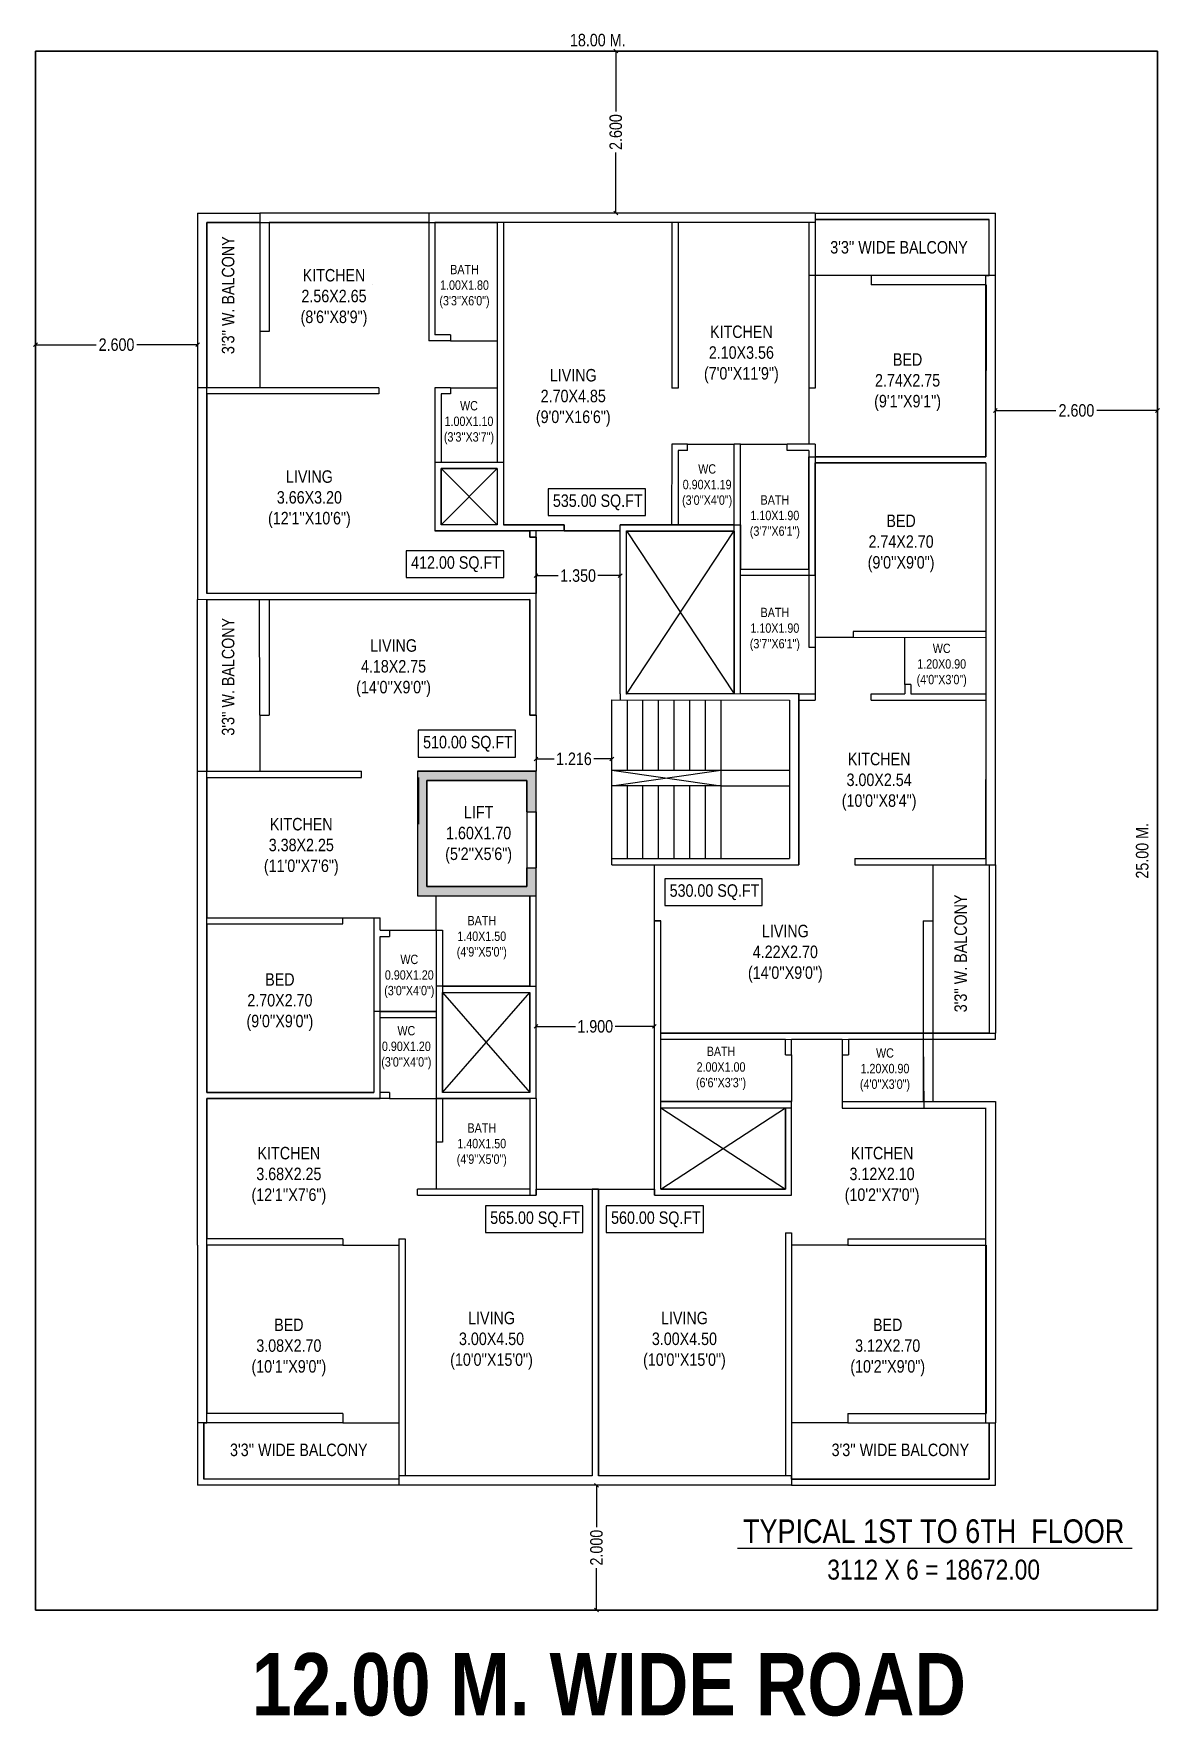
# Model space of a CAD drawing. Extents: x 3304.7 to 3322.8, y 1106.5 to 1133.5.
import ezdxf

# ---------------------------------------------------------------- set-up
doc = ezdxf.new("R2010")
doc.units = 0
doc.layers.get('0').update_dxf_attribs({"linetype": 'CONTINUOUS'})
doc.layers.get('DEFPOINTS').update_dxf_attribs({"linetype": 'CONTINUOUS'})
for name, color, linetype in [('TEXT', 255, 'CONTINUOUS'), ('TEXT_', 255, 'CONTINUOUS'), ('WALL', 7, 'CONTINUOUS')]:
    doc.layers.add(name, color=color, linetype=linetype)
doc.styles.add('AN', font='ARIALN.TTF')
doc.dimstyles.new('DIM', dxfattribs={"dimtxt": 0.2, "dimasz": 0.06, "dimexe": 0.05, "dimexo": 0.3, "dimgap": 0.05, "dimtad": 0, "dimdec": 3, "dimlfac": -1, "dimzin": 1, "dimtxsty": 'AN', "dimblk1": 'OBLIQUE', "dimblk2": 'OBLIQUE', "dimsah": 1, "dimcen": 0.001, "dimse1": 1, "dimse2": 1, "dimclrd": 252, "dimclre": 256, "dimclrt": 1, "dimadec": 4, "dimazin": 3, "dimtfac": 1, "dimtdec": 3, "dimtofl": 0, "dimtmove": 0, "dimatfit": 3, "dimtolj": 1, "dimtzin": 1})

# ---------------------------------------------------------------- blocks, each defined once
blk = doc.blocks.new('_OBLIQUE')
at = {"color": 0, "linetype": 'BYBLOCK'}
blk.add_line((-0.5, -0.5), (0.5, 0.5), dxfattribs=at)
blk = doc.blocks.new('*D10')
at = {"color": 252}
for p, q in [((3304.72, 1128.514), (3305.692, 1128.514)), ((3307.32, 1128.514), (3306.348, 1128.514))]:
    blk.add_line(p, q, dxfattribs=at)
at = {"layer": 'DEFPOINTS', "color": 0}
for p in [(3304.72, 1128.498), (3307.32, 1128.514), (3307.32, 1128.498)]:
    blk.add_point(p, dxfattribs=at)
at = {"color": 252, "xscale": 0.06, "yscale": 0.06, "zscale": 0.06, "rotation": 179.9999999999895}
blk.add_blockref('_OBLIQUE', (3304.72, 1128.514), dxfattribs=at)
at = {"color": 252, "xscale": 0.06, "yscale": 0.06, "zscale": 0.06}
blk.add_blockref('_OBLIQUE', (3307.32, 1128.514), dxfattribs=at)
at = {"color": 1, "insert": (3306.02, 1128.514), "char_height": 0.2, "attachment_point": 5, "style": 'AN'}
blk.add_mtext('\\A1;2.600', dxfattribs=at)
blk = doc.blocks.new('*D11')
at = {"color": 252}
for p, q in [((3320.12, 1127.459), (3321.092, 1127.459)), ((3322.72, 1127.459), (3321.748, 1127.459))]:
    blk.add_line(p, q, dxfattribs=at)
at = {"layer": 'DEFPOINTS', "color": 0}
for p in [(3320.12, 1127.814, -31.969), (3322.72, 1127.814), (3322.72, 1127.459)]:
    blk.add_point(p, dxfattribs=at)
at = {"color": 252, "xscale": 0.06, "yscale": 0.06, "zscale": 0.06, "rotation": 179.9999999999895}
blk.add_blockref('_OBLIQUE', (3320.12, 1127.459), dxfattribs=at)
at = {"color": 252, "xscale": 0.06, "yscale": 0.06, "zscale": 0.06}
blk.add_blockref('_OBLIQUE', (3322.72, 1127.459), dxfattribs=at)
at = {"color": 1, "insert": (3321.42, 1127.459), "char_height": 0.2, "attachment_point": 5, "style": 'AN'}
blk.add_mtext('\\A1;2.600', dxfattribs=at)
blk = doc.blocks.new('*D12')
at = {"color": 252}
for p, q in [((3313.72, 1110.224), (3313.72, 1109.552)), ((3313.72, 1108.224), (3313.72, 1108.896))]:
    blk.add_line(p, q, dxfattribs=at)
at = {"layer": 'DEFPOINTS', "color": 0}
for p in [(3313.7, 1110.224), (3313.72, 1108.224), (3313.72, 1108.224)]:
    blk.add_point(p, dxfattribs=at)
at = {"color": 252, "xscale": 0.06, "yscale": 0.06, "zscale": 0.06}
for p, rotation in [((3313.72, 1110.224), 89.99999999998946), ((3313.72, 1108.224), 269.9999999999894)]:
    blk.add_blockref('_OBLIQUE', p, dxfattribs=dict(at, rotation=rotation))
at = {"color": 1, "insert": (3313.72, 1109.224), "char_height": 0.2, "attachment_point": 5, "rotation": 90, "style": 'AN'}
blk.add_mtext('\\A1;2.000', dxfattribs=at)
blk = doc.blocks.new('*D13')
at = {"color": 252}
for p, q in [((3314.03, 1133.224), (3314.03, 1132.252)), ((3314.03, 1130.624), (3314.03, 1131.596))]:
    blk.add_line(p, q, dxfattribs=at)
at = {"layer": 'DEFPOINTS', "color": 0}
for p in [(3314.017, 1133.224), (3314.017, 1130.624), (3314.03, 1130.624)]:
    blk.add_point(p, dxfattribs=at)
at = {"color": 252, "xscale": 0.06, "yscale": 0.06, "zscale": 0.06}
for p, rotation in [((3314.03, 1133.224), 89.99999999998946), ((3314.03, 1130.624), 269.9999999999894)]:
    blk.add_blockref('_OBLIQUE', p, dxfattribs=dict(at, rotation=rotation))
at = {"color": 1, "insert": (3314.03, 1131.924), "char_height": 0.2, "attachment_point": 5, "rotation": 90, "style": 'AN'}
blk.add_mtext('\\A1;2.600', dxfattribs=at)
blk = doc.blocks.new('*D14')
at = {"color": 252}
for p, q in [((3312.75, 1117.582), (3313.381, 1117.582)), ((3314.65, 1117.582), (3314.019, 1117.582))]:
    blk.add_line(p, q, dxfattribs=at)
at = {"layer": 'DEFPOINTS', "color": 0}
for p in [(3312.75, 1117.589), (3314.65, 1117.608, 8.411), (3314.65, 1117.582)]:
    blk.add_point(p, dxfattribs=at)
at = {"color": 252, "xscale": 0.06, "yscale": 0.06, "zscale": 0.06, "rotation": 179.9999999999895}
blk.add_blockref('_OBLIQUE', (3312.75, 1117.582), dxfattribs=at)
at = {"color": 252, "xscale": 0.06, "yscale": 0.06, "zscale": 0.06}
blk.add_blockref('_OBLIQUE', (3314.65, 1117.582), dxfattribs=at)
at = {"color": 1, "insert": (3313.7, 1117.582), "char_height": 0.2, "attachment_point": 5, "style": 'AN'}
blk.add_mtext('\\A1;1.900', dxfattribs=at)
blk = doc.blocks.new('*D15')
at = {"color": 252}
for p, q in [((3312.75, 1124.811), (3313.106, 1124.811)), ((3314.1, 1124.811), (3313.744, 1124.811))]:
    blk.add_line(p, q, dxfattribs=at)
at = {"layer": 'DEFPOINTS', "color": 0}
for p in [(3312.75, 1124.791, 0.001), (3314.1, 1124.838, 1.671), (3314.1, 1124.811)]:
    blk.add_point(p, dxfattribs=at)
at = {"color": 252, "xscale": 0.06, "yscale": 0.06, "zscale": 0.06, "rotation": 179.9999999999895}
blk.add_blockref('_OBLIQUE', (3312.75, 1124.811), dxfattribs=at)
at = {"color": 252, "xscale": 0.06, "yscale": 0.06, "zscale": 0.06}
blk.add_blockref('_OBLIQUE', (3314.1, 1124.811), dxfattribs=at)
at = {"color": 1, "insert": (3313.425, 1124.811), "char_height": 0.2, "attachment_point": 5, "style": 'AN'}
blk.add_mtext('\\A1;1.350', dxfattribs=at)
blk = doc.blocks.new('*D16')
at = {"color": 252}
for p, q in [((3312.75, 1121.872), (3313.039, 1121.872)), ((3313.966, 1121.872), (3313.677, 1121.872))]:
    blk.add_line(p, q, dxfattribs=at)
at = {"layer": 'DEFPOINTS', "color": 0}
for p in [(3312.75, 1121.85), (3313.966, 1121.872), (3313.966, 1121.85)]:
    blk.add_point(p, dxfattribs=at)
at = {"color": 252, "xscale": 0.06, "yscale": 0.06, "zscale": 0.06, "rotation": 179.9999999999895}
blk.add_blockref('_OBLIQUE', (3312.75, 1121.872), dxfattribs=at)
at = {"color": 252, "xscale": 0.06, "yscale": 0.06, "zscale": 0.06}
blk.add_blockref('_OBLIQUE', (3313.966, 1121.872), dxfattribs=at)
at = {"color": 1, "insert": (3313.358, 1121.872), "char_height": 0.2, "attachment_point": 5, "style": 'AN'}
blk.add_mtext('\\A1;1.216', dxfattribs=at)

msp = doc.modelspace()

# ---------------------------------------------------------------- hatches: boundary and pattern name
at = {"linetype": 'CONTINUOUS'}
h = msp.add_hatch(color=1, dxfattribs=at)
h.dxf.hatch_style = 1
h.paths.add_polyline_path([(3310.8501, 1119.6758), (3312.7501, 1119.6758), (3312.7501, 1120.1258), (3312.6001, 1120.1258), (3312.6001, 1119.8258), (3311.0001, 1119.8258), (3311.0001, 1121.5258), (3312.6001, 1121.5258), (3312.6001, 1121.0258), (3312.7501, 1121.0258), (3312.7501, 1121.6758), (3310.8501, 1121.6758)])

# ---------------------------------------------------------------- linework, layer by layer
for p, q in [((3322.7202, 1133.2238, 9.7365), (3304.7202, 1133.2238, 9.7365)), ((3304.7202, 1133.2238, 9.7365), (3304.7202, 1108.2238, 9.7365)), ((3322.7202, 1108.2238, 9.7365), (3322.7202, 1133.2238, 9.7365)), ((3311.0281, 1130.6238, 9.7365), (3308.3201, 1130.6238, 9.7365)), ((3308.3201, 1130.6238, 9.7365), (3308.3201, 1128.7241, 9.8174)), ((3317.2281, 1130.6238, 9.7365), (3311.0281, 1130.6238, 9.7365)), ((3317.2281, 1130.6238, 9.7365), (3317.2281, 1130.6238, 9.7365)), ((3311.0281, 1130.4738, 9.7365), (3308.4701, 1130.4738, 9.7365)), ((3308.4701, 1130.4738, 9.7429), (3308.4701, 1128.7241, 9.8314)), ((3317.1281, 1130.4738, 9.7365), (3311.1281, 1130.4738, 9.7365)), ((3318.1281, 1129.6238, 9.7365), (3317.1281, 1129.6238, 9.7365)), ((3320.1201, 1129.6238, 9.7365), (3318.1281, 1129.6238, 9.7365)), ((3310.1281, 1129.4738, 9.7365), (3310.1281, 1129.4738, 9.7365)), ((3319.9716, 1129.4738, 9.7365), (3318.1281, 1129.4738, 9.7365)), ((3311.3781, 1128.5738, 9.7365), (3311.0281, 1128.5738, 9.7365)), ((3311.3781, 1128.6738, 9.7365), (3311.1281, 1128.6738, 9.7365)), ((3307.3201, 1127.8241, 9.8557), (3307.3201, 1124.4252, 10.0004)), ((3307.4701, 1127.7241, 9.8812), (3307.4701, 1124.5252, 9.9962)), ((3315.0281, 1127.8171, 9.7365), (3314.9281, 1127.8171, 9.7365)), ((3317.2281, 1127.8171, 9.7365), (3317.1281, 1127.8171, 9.7365)), ((3315.1781, 1126.9171, 9.7365), (3314.9281, 1126.9171, 9.7365)), ((3316.0281, 1126.9171, 12.7612), (3315.9281, 1126.9171, 12.7612)), ((3317.2281, 1126.9171, 9.7365), (3316.7781, 1126.9171, 9.7365)), ((3312.2281, 1126.6268, 9.7365), (3311.1281, 1126.6268, 6.8272)), ((3315.1781, 1126.8171, 9.7365), (3315.0281, 1126.8171, 9.7365)), ((3317.1281, 1126.8171, 9.7365), (3316.7781, 1126.8171, 9.7365)), ((3319.9684, 1126.7171, 9.7365), (3317.2281, 1126.7171, 9.7365)), ((3319.9684, 1126.6171, 9.7365), (3317.2281, 1126.6171, 9.7365)), ((3312.1281, 1126.5268, 9.4941), (3311.2281, 1126.5268, 7.0696)), ((3312.1281, 1125.6268, 9.4941), (3311.2277, 1125.6268, 7.0686)), ((3313.2, 1125.6268, 12.093), (3312.2281, 1125.6268, 9.7365)), ((3312.65, 1125.4261, 9.7392), (3312.65, 1125.5271, 9.7398)), ((3307.4701, 1124.4252, 10.0004), (3307.4701, 1124.4252, 10.0004)), ((3308.3201, 1122.5758, 9.7365), (3308.3157, 1124.4261, 9.7358)), ((3312.6501, 1124.5261, 9.7365), (3312.6501, 1124.5261, 9.7365)), ((3317.1281, 1123.666, 9.7365), (3317.2281, 1123.6661, 9.7365)), ((3318.1276, 1122.8157, 9.7365), (3318.1276, 1122.9157, 9.7365)), ((3308.3201, 1122.5758, 9.7365), (3308.3201, 1121.6758, 9.7365)), ((3314.6501, 1119.2757, 9.7365), (3314.6501, 1120.1757, 9.7365)), ((3319.1201, 1119.2757, 9.7365), (3319.1201, 1120.1757, 9.7365)), ((3311.1501, 1119.1235, 10.8195), (3311.1501, 1119.6758, 9.7365)), ((3310.1501, 1119.3258, 9.7365), (3310.2501, 1119.3258, 9.7365)), ((3310.2501, 1117.8235, 9.7365), (3311.1501, 1117.8235, 9.7365)), ((3310.2501, 1117.7235, 9.7365), (3311.1501, 1117.7235, 9.7365)), ((3316.8506, 1117.1258, 7.3495), (3316.8506, 1116.3758, 10.2329)), ((3317.6618, 1117.1258, 10.1038), (3317.6618, 1116.3758, 9.7678)), ((3314.7501, 1116.2758, 10.2621), (3316.7506, 1114.9738, 4.2381)), ((3314.7501, 1114.9738, 9.8784), (3316.7506, 1116.2758, -0.538)), ((3309.6501, 1111.3738, 9.7365), (3309.6501, 1111.2238, 9.7365)), ((3309.6501, 1111.2238, 9.7365), (3310.5501, 1111.2238, 9.7365)), ((3316.8501, 1111.2238, 9.7365), (3316.8501, 1111.2238, 9.7365)), ((3317.7501, 1111.2238, 9.7365), (3316.8501, 1111.2238, 9.7365)), ((3317.7501, 1111.3738, 9.7365), (3317.7501, 1111.2238, 9.7365)), ((3304.7202, 1108.2238, 9.7365), (3322.7202, 1108.2238, 9.7365))]:
    msp.add_line(p, q)
at = {"color": 1}
for p, q in [((3307.3201, 1130.6238, 9.7365), (3307.3201, 1127.8241, 9.8557)), ((3307.3201, 1130.6238, 9.7365), (3308.3201, 1130.6238, 9.7365)), ((3317.2281, 1130.6238, 9.7365), (3320.1201, 1130.6238, 9.7365)), ((3320.1201, 1129.6238, 9.7365), (3320.1201, 1130.6238, 9.7365)), ((3308.3201, 1130.4738, 9.7365), (3307.4701, 1130.4738, 9.7365)), ((3307.4701, 1130.4738, 9.7429), (3307.4701, 1127.8241, 9.8769)), ((3317.2281, 1130.5238, 9.7365), (3320.0201, 1130.5238, 9.7365)), ((3320.0201, 1129.6238, 9.7365), (3320.0201, 1130.5238, 9.7365)), ((3307.3201, 1111.2238, 9.7365), (3307.3201, 1110.2238, 9.7365)), ((3307.4201, 1111.2238, 9.7365), (3307.4201, 1110.3238, 9.7365)), ((3320.0202, 1110.3238, 9.7365), (3320.0202, 1111.2238, 9.7365)), ((3320.1202, 1110.2238, 9.7365), (3320.1202, 1111.2238, 9.7365))]:
    msp.add_line(p, q, dxfattribs=at)
at = {"color": 0, "linetype": 'CONTINUOUS'}
for p, q in [((3311.0281, 1130.6238, 9.7365), (3311.0281, 1128.5738, 9.7365)), ((3317.2281, 1130.6238, 9.7365), (3317.2281, 1127.8171, 9.7365)), ((3311.1281, 1130.4738, 9.7365), (3311.1281, 1128.6738, 9.7365)), ((3312.1281, 1130.4738, 9.7365), (3312.1281, 1126.6268, 9.7365)), ((3312.2281, 1130.4738, 9.7365), (3312.2281, 1125.6268, 9.7365)), ((3314.9281, 1130.4738, 9.7365), (3314.9281, 1127.8171, 9.7365)), ((3315.0281, 1130.4738, 9.7365), (3315.0281, 1127.8171, 9.7365)), ((3317.1281, 1130.4738, 9.7365), (3317.1281, 1127.8171, 9.7365)), ((3318.1281, 1129.6238, 9.7365), (3318.1281, 1129.4738, 9.7365)), ((3319.9716, 1129.4738, 9.7365), (3319.9684, 1126.7171, 9.7365)), ((3308.4701, 1128.7241, 7.7756), (3308.3201, 1128.7241, 8.1049)), ((3311.3781, 1128.6738, 9.7365), (3311.3781, 1128.5738, 9.7365)), ((3312.1281, 1128.4261, -6.8609), (3312.1281, 1128.4261, -6.8609)), ((3310.2281, 1127.8241, 4.1359), (3307.3201, 1127.8241, 10.3001)), ((3310.2281, 1127.7241, 5.381), (3307.4701, 1127.7241, 14.7353)), ((3310.2281, 1127.8241, 10.0256), (3310.2281, 1127.7241, 10.0256)), ((3311.3781, 1127.8241, -4.184), (3311.1281, 1127.8241, -2.9347)), ((3311.1281, 1127.8241, 9.7365), (3311.1281, 1125.5271, 9.7365)), ((3311.3781, 1127.7241, -7.9948), (3311.2281, 1127.7241, -6.5407)), ((3311.2281, 1127.7241, 9.7365), (3311.2281, 1126.6268, 9.7365)), ((3311.3781, 1127.8241, 9.7365), (3311.3781, 1127.7241, 9.7365)), ((3312.1281, 1127.8241, -6.8609), (3312.1281, 1127.8241, -6.8609)), ((3312.1281, 1127.7241, -12.357), (3312.1281, 1127.7241, -12.357)), ((3314.9281, 1126.9171, 9.7365), (3314.9252, 1125.6271, 9.8161)), ((3315.1781, 1126.8171, 11.0577), (3315.1781, 1126.9171, 12.7612)), ((3315.9281, 1122.9147, -55.4239), (3315.9281, 1126.9171, 12.7612)), ((3316.0281, 1122.9147, -55.4235), (3316.0281, 1126.9171, 12.7612)), ((3316.7781, 1126.8171, 11.0576), (3316.7781, 1126.9171, 12.7612)), ((3317.2281, 1126.9171, 9.7365), (3317.2281, 1123.6661, 9.7365)), ((3315.0281, 1126.8171, 9.7365), (3315.0281, 1125.6271, 9.7365)), ((3317.1281, 1126.8171, 9.7365), (3317.1281, 1123.666, 9.7365)), ((3319.9684, 1126.6171, 9.7365), (3319.9663, 1123.9168, 9.7365)), ((3311.2281, 1126.5268, 9.7365), (3311.2281, 1125.6268, 9.7365)), ((3312.1281, 1126.5268, 9.7365), (3312.1281, 1125.6268, 9.7365)), ((3314.1001, 1125.5271, 9.7863), (3311.1281, 1125.5271, 9.6752)), ((3313.2001, 1125.5271, 12.0064), (3313.2, 1125.6268, 12.093)), ((3315.9281, 1125.6271, 9.8524), (3314.1, 1125.6271, 9.7863)), ((3314.101, 1122.9147, 9.7365), (3314.1, 1125.6271, 12.093)), ((3315.9281, 1125.5271, 9.8524), (3314.2, 1125.5259, 9.7866)), ((3314.201, 1122.9116, -3.1059), (3314.2, 1125.5271, 9.7923)), ((3312.7501, 1125.4261, 10.6247), (3312.65, 1125.4261, 10.6047)), ((3316.0281, 1124.9171, 9.7365), (3317.1281, 1124.9171, 9.7365)), ((3316.0281, 1124.8171, 9.7365), (3317.1281, 1124.8171, 9.7365)), ((3312.6501, 1124.4261, 9.7365), (3307.3201, 1124.4252, 10.0004)), ((3312.7501, 1124.5261, 10.6247), (3307.4701, 1124.5252, 9.9999)), ((3308.4701, 1124.4261, 9.7365), (3308.4701, 1122.5758, 9.7365)), ((3312.6501, 1122.5758, 9.7365), (3312.6501, 1124.4261, 9.7365)), ((3312.7501, 1122.5758, 9.7365), (3312.7501, 1124.5261, 9.7365)), ((3319.9663, 1123.9168, 9.7365), (3317.8381, 1123.9168, 9.7365)), ((3317.8381, 1123.9168, 9.7365), (3317.8381, 1123.8168, 9.7365)), ((3319.9653, 1123.8151, 9.7678), (3317.8381, 1123.8168, 9.7365)), ((3318.6653, 1123.8171, 9.7365), (3318.6653, 1123.8161, 9.7365)), ((3318.7653, 1123.8171, 9.7365), (3318.7653, 1123.816, 9.7365)), ((3319.9653, 1123.8165, 9.7365), (3319.9649, 1122.9155, 9.7365)), ((3318.7649, 1123.066, 9.7502), (3318.6649, 1123.0661, 9.7487)), ((3318.6649, 1123.0661, 9.7365), (3318.6649, 1122.9155, 9.7365)), ((3318.7649, 1123.066, 9.7365), (3318.7649, 1122.9154, 9.7365)), ((3313.966, 1122.8186, 9.7365), (3316.818, 1122.8149, 9.7365)), ((3314.101, 1122.9147, 9.7365), (3314.1008, 1122.8183, 9.7365)), ((3316.9684, 1122.9157, 10.5627), (3314.201, 1122.9118, 10.5627)), ((3316.818, 1122.8149, 9.7365), (3316.814, 1120.2757, 9.7365)), ((3316.9684, 1122.9157, 9.7365), (3316.964, 1120.1757, 9.7365)), ((3316.9641, 1122.9157, 9.7365), (3317.2281, 1122.9157, 9.7365)), ((3316.9641, 1122.8157, 9.7365), (3317.2281, 1122.8157, 9.7365)), ((3317.2281, 1122.9157, 9.7365), (3317.2281, 1122.8157, 9.7365)), ((3318.1276, 1122.8157, 9.7365), (3319.9648, 1122.8149, 9.7678)), ((3318.1277, 1122.9157, 9.7365), (3318.6649, 1122.9155, 9.7365)), ((3318.7649, 1122.9154, 9.7365), (3319.9649, 1122.9149, 9.7365)), ((3319.9648, 1122.8157, 9.7678), (3319.9636, 1120.2757, 9.7678)), ((3308.3201, 1122.5758, 9.7365), (3308.4701, 1122.5758, 9.7365)), ((3307.3201, 1121.6758, 9.7365), (3309.9501, 1121.6758, 9.7365)), ((3307.3201, 1119.5158, 9.7365), (3307.3201, 1121.6758, 9.7365)), ((3307.4701, 1121.5758, 9.7365), (3309.9501, 1121.5758, 9.7365)), ((3307.4701, 1121.5758, 9.7365), (3307.4701, 1119.3258, 9.7365)), ((3309.9501, 1121.5758, 9.7365), (3309.9501, 1121.6758, 9.7365)), ((3310.8501, 1121.6758, 9.7365), (3310.8501, 1121.5759, 9.7365)), ((3310.8501, 1121.6758, 9.7365), (3312.7501, 1121.6758, 9.7365)), ((3312.7501, 1116.4238, 9.7365), (3312.7501, 1121.6758, 9.7365)), ((3312.7501, 1119.7767, 9.7365), (3312.7501, 1121.6758, 9.7365)), ((3313.966, 1120.2757, 9.7365), (3316.814, 1120.2757, 9.7365)), ((3313.966, 1120.1757, 9.7365), (3313.966, 1120.2757, 9.7365)), ((3313.966, 1120.1757, 9.7365), (3316.964, 1120.1757, 9.7365)), ((3317.8641, 1120.2757, 9.7365), (3317.864, 1120.1743, 9.7365)), ((3317.864, 1120.1757, 9.7365), (3320.1201, 1120.1757, 9.7365)), ((3317.8641, 1120.2757, 9.7365), (3319.9636, 1120.2757, 9.7365)), ((3312.6501, 1118.2258, 9.7365), (3312.6501, 1119.6758, 9.7365)), ((3307.3201, 1114.0738, 9.7365), (3307.3201, 1119.5158, 9.7365)), ((3307.4701, 1119.3258, 9.7365), (3309.6501, 1119.3258, 9.7365)), ((3309.6501, 1119.2258, 9.7365), (3309.6501, 1119.3258, 9.7365)), ((3310.1501, 1119.3258, 9.7365), (3310.1501, 1116.5238, 9.7365)), ((3310.2501, 1119.1235, 9.7365), (3310.2501, 1119.3258, 9.7365)), ((3314.6501, 1114.8738, 17.421), (3314.6501, 1119.2757, -32.869)), ((3314.6501, 1119.2757, 9.7365), (3314.7501, 1119.2757, 9.7365)), ((3314.7501, 1114.9738, 11.0388), (3314.7501, 1119.2757, 8.3191)), ((3318.9632, 1119.2757, 9.7678), (3318.9618, 1116.3758, 9.7678)), ((3318.9632, 1119.2757, 9.7365), (3319.1201, 1119.2757, 9.7365)), ((3307.4701, 1119.2258, 9.7365), (3307.4701, 1116.5238, 9.7365)), ((3307.4701, 1119.2258, 9.7365), (3309.6501, 1119.2258, 9.7365)), ((3310.2501, 1119.1235, 10.8195), (3310.4001, 1119.1235, 10.8195)), ((3310.2501, 1119.0235, 10.8195), (3310.4001, 1119.0235, 10.8195)), ((3310.2501, 1116.4238, 9.7365), (3310.2501, 1119.0235, 9.7365)), ((3310.4001, 1119.1235, -30.0536), (3310.4001, 1119.0235, -29.1386)), ((3311.1501, 1119.1235, -43.9387), (3311.1501, 1115.7238, -5.8795)), ((3311.2501, 1119.1235, -37.2575), (3311.2501, 1116.5238, 7.0144)), ((3311.2501, 1118.2258, 9.7365), (3312.7501, 1118.2258, 9.7365)), ((3311.2501, 1118.1258, 9.7365), (3312.6501, 1118.1258, 9.7365)), ((3312.6501, 1116.5238, 9.7365), (3312.6501, 1118.1258, 9.7365)), ((3314.7501, 1117.4758, -7.8681), (3316.8506, 1117.4758, 9.7365)), ((3316.8506, 1117.4758, 9.7365), (3320.1201, 1117.4758, 9.7365)), ((3314.7501, 1117.3758, -8.7062), (3316.7506, 1117.3758, 8.7062)), ((3316.7506, 1117.1258, 7.4014), (3316.7506, 1117.3758, 9.7365)), ((3316.7506, 1117.1258, 10.2488), (3316.8506, 1117.1258, 10.2329)), ((3316.8506, 1117.1258, 7.3495), (3316.8506, 1117.3758, 9.7365)), ((3316.8506, 1117.3758, 9.7365), (3317.6623, 1117.3758, 9.7365)), ((3317.6618, 1117.1258, 10.1038), (3317.7622, 1117.1258, 10.0879)), ((3317.6623, 1117.3758, 9.7678), (3317.6622, 1117.1258, 9.7678)), ((3317.7623, 1117.3758, 9.7678), (3317.7622, 1117.1258, 9.7678)), ((3317.7623, 1117.3758, 9.7365), (3320.1201, 1117.3758, 9.7365)), ((3307.4701, 1116.5238, 9.7365), (3310.1501, 1116.5238, 9.7365)), ((3310.2501, 1116.4238, 9.7365), (3307.4701, 1116.4238, 9.7365)), ((3307.4701, 1116.4238, 9.7365), (3307.4701, 1114.1738, 9.7365)), ((3310.4001, 1116.5238, 10.639), (3310.2501, 1116.5238, 10.8195)), ((3310.4001, 1116.4238, 9.7365), (3310.2501, 1116.4238, 9.7365)), ((3310.4001, 1116.5238, 15.9947), (3310.4001, 1116.4238, 17.6281)), ((3312.7501, 1116.4238, 9.7365), (3311.1501, 1116.4238, 9.7365)), ((3312.6501, 1116.5238, 9.7365), (3311.2501, 1116.5238, 9.7365)), ((3311.2501, 1116.4238, 8.3372), (3311.2501, 1115.7238, -3.5501)), ((3312.6501, 1116.4238, 10.6047), (3312.6501, 1114.9738, 29.5463)), ((3312.7501, 1116.4238, 9.7365), (3312.7501, 1114.8738, 11.1035)), ((3314.7501, 1116.3758, 10.5671), (3316.8506, 1116.3758, 10.2329)), ((3316.8506, 1114.8738, -13.1787), (3316.8506, 1116.3758, 0.1885)), ((3317.6618, 1116.3758, 10.1038), (3320.1201, 1116.3758, 9.7127)), ((3317.6618, 1116.3758, 9.7678), (3317.6618, 1116.2738, 9.7678)), ((3314.7501, 1116.2758, -9.934), (3316.8506, 1116.2743, -2.0058)), ((3316.7506, 1114.9738, -11.7465), (3316.7506, 1116.2758, -0.538)), ((3317.6618, 1116.2738, 1.0559), (3319.9617, 1116.2722, 9.7365)), ((3319.9617, 1116.2758, 9.7365), (3319.9601, 1114.1738, 9.7365)), ((3311.2501, 1115.7238, 9.2083), (3311.1501, 1115.7238, 10.627)), ((3312.6501, 1114.9738, 11.1035), (3310.8501, 1114.9738, 36.6396)), ((3310.8501, 1114.8738, 11.1035), (3310.8501, 1114.9738, 11.1035)), ((3313.6501, 1114.9738, 11.1035), (3313.6501, 1110.3738, 9.778)), ((3313.7501, 1114.9738, 11.1035), (3313.6501, 1114.9738, 11.1035)), ((3313.6501, 1114.9738, 11.1035), (3313.7501, 1114.9738, 11.1035)), ((3313.6501, 1114.9738, 11.1035), (3313.7501, 1114.9738, 11.1035)), ((3313.7501, 1114.9738, 11.1035), (3313.6501, 1114.9738, 11.1035)), ((3313.7501, 1114.9738, 11.1035), (3313.7501, 1110.3738, 9.7365)), ((3314.7501, 1114.9738, 9.8784), (3316.7506, 1114.9738, 29.4561)), ((3310.8501, 1114.8738, 11.1035), (3312.7501, 1114.8738, 11.1035)), ((3314.6501, 1114.8738, 9.7679), (3316.8506, 1114.8738, 14.7251)), ((3309.6501, 1114.1738, 9.7365), (3307.4701, 1114.1738, 9.7365)), ((3309.6501, 1114.1738, 12.6266), (3309.6501, 1114.0738, 13.6776)), ((3310.5501, 1114.1738, 10.755), (3310.5501, 1110.2238, 41.7058)), ((3310.5501, 1114.1738, 11.1035), (3310.6501, 1114.1738, 11.1035)), ((3310.6501, 1114.1738, 9.7365), (3310.6501, 1110.3738, 9.7365)), ((3316.7506, 1114.2738, 14.7251), (3316.7501, 1110.3738, 9.7997)), ((3316.7506, 1114.2738, 14.7251), (3316.8506, 1114.2738, 14.7251)), ((3316.8506, 1114.2738, 10.2586), (3316.8501, 1110.2238, 41.6985)), ((3317.7501, 1114.1738, 12.6266), (3317.7501, 1114.0738, 13.6776)), ((3317.7501, 1114.1738, 9.7365), (3319.9601, 1114.1738, 9.7365)), ((3309.6501, 1114.0738, 9.7365), (3307.4701, 1114.0738, 9.7365)), ((3317.7501, 1114.0738, 9.7365), (3319.9702, 1114.0738, 9.7365)), ((3309.6501, 1111.2238, 9.7365), (3307.3201, 1111.2238, 9.7365)), ((3309.6501, 1111.3738, 9.7365), (3307.4701, 1111.3738, 9.7365)), ((3316.8501, 1111.3738, 9.7365), (3316.8502, 1111.3738, 9.7365)), ((3316.8501, 1111.2238, 9.7365), (3316.8502, 1111.2238, 9.7365)), ((3317.7501, 1111.3738, 9.7365), (3319.9702, 1111.3738, 9.7365)), ((3317.7501, 1111.2238, 9.7365), (3320.1202, 1111.2238, 9.7365))]:
    msp.add_line(p, q, dxfattribs=at)
at = {"color": 1, "linetype": 'CONTINUOUS'}
for p, q in [((3313.966, 1120.2757, 9.7365), (3313.966, 1122.8186, 9.7365)), ((3314.216, 1121.691, 9.7365), (3314.216, 1122.8183, 9.7365)), ((3314.466, 1121.6908, 9.7365), (3314.466, 1122.818, 9.7365)), ((3314.716, 1121.6907, 9.7365), (3314.716, 1122.8176, 9.7365)), ((3314.966, 1121.6905, 9.7365), (3314.966, 1122.8173, 9.7365)), ((3315.216, 1121.6903, 9.7365), (3315.216, 1122.817, 9.7365)), ((3315.466, 1122.8165, 9.7365), (3315.466, 1121.6902, 9.7365)), ((3315.716, 1122.8165, 9.7365), (3315.716, 1120.2757, 9.7365)), ((3310.8701, 1120.8258, 9.7365), (3310.8701, 1121.5758, 9.7365)), ((3313.966, 1121.6911, 9.7365), (3316.8162, 1121.6894, 9.7365)), ((3313.966, 1121.6911, 9.7365), (3315.716, 1121.4411, 9.7365)), ((3313.966, 1121.4411, 9.7365), (3315.716, 1121.69, 9.7365)), ((3313.966, 1121.5157, 9.7365), (3313.966, 1121.5157, 9.7365)), ((3315.716, 1121.4411, 9.7365), (3313.966, 1121.4411, 9.7365)), ((3314.216, 1120.2757, 9.7365), (3314.216, 1121.4411, 9.7365)), ((3314.466, 1120.2757, 9.7365), (3314.466, 1121.4411, 9.7365)), ((3314.716, 1120.2757, 9.7365), (3314.716, 1121.4411, 9.7365)), ((3314.966, 1120.2757, 9.7365), (3314.966, 1121.4411, 9.7365)), ((3315.216, 1120.2757, 9.7365), (3315.216, 1121.4411, 9.7365)), ((3315.466, 1121.4411, 9.7365), (3315.466, 1120.2757, 9.7365)), ((3315.716, 1121.4411, 9.7365), (3316.8158, 1121.4394, 9.7365)), ((3320.0201, 1120.1757, 9.7365), (3320.0201, 1117.4758, 9.7365)), ((3320.1201, 1120.1757, 9.7365), (3320.1201, 1117.4758, 9.7365)), ((3310.4001, 1119.1235, 10.8195), (3311.2501, 1119.1235, 10.8195)), ((3310.4001, 1116.4238, 9.7365), (3311.1501, 1116.4238, 9.7365)), ((3311.1501, 1115.7238, 10.627), (3311.1501, 1114.9738, 11.4392)), ((3312.7501, 1114.9738, 11.1035), (3313.6501, 1114.9738, 11.1035)), ((3313.7501, 1114.9738, 11.1035), (3314.6501, 1114.9738, 11.1035)), ((3309.6501, 1114.0738, 9.7365), (3310.5501, 1114.0738, 9.7365)), ((3317.7501, 1114.0738, 13.6776), (3316.8501, 1114.0738, 9.7365)), ((3310.5501, 1110.2238, 9.7365), (3307.3201, 1110.2238, 9.7365)), ((3310.5501, 1110.3238, 9.7365), (3307.4201, 1110.3238, 9.7365)), ((3316.8501, 1110.3238, 9.7365), (3320.0202, 1110.3238, 9.7365)), ((3316.8501, 1110.2238, 9.7365), (3316.8501, 1110.2238, 9.7365)), ((3316.8501, 1110.2238, 9.7365), (3320.1202, 1110.2238, 9.7365))]:
    msp.add_line(p, q, dxfattribs=at)
at = {"color": 7, "linetype": 'CONTINUOUS'}
for p, q in [((3313.6501, 1110.3738, 9.7365), (3310.6501, 1110.3738, 9.7365)), ((3316.7501, 1110.3738, 9.7365), (3313.7501, 1110.3738, 9.7365)), ((3316.8501, 1110.2238, 9.7365), (3310.5501, 1110.2238, 9.7365))]:
    msp.add_line(p, q, dxfattribs=at)
at = {"linetype": 'CONTINUOUS'}
msp.add_line((3315.9804, 1109.2174, 9.7365), (3322.3122, 1109.2174, 9.7365), dxfattribs=at)
for points, elevation in [([(3304.7202, 1133.2238), (3322.7202, 1133.2238), (3322.7202, 1108.2238), (3304.7202, 1108.2238)], 9.7365), ([(3311.2281, 1126.5268), (3312.1281, 1126.5268), (3312.1281, 1125.6268), (3311.2281, 1125.6268)], 7.0696), ([(3314.2, 1125.5259), (3315.9281, 1125.5259), (3315.9281, 1122.9145), (3314.2, 1122.9145)], 9.7866), ([(3311.0001, 1121.5258), (3312.6001, 1121.5258), (3312.6001, 1119.8258), (3311.0001, 1119.8258)], -6.2481), ([(3313.966, 1121.6911), (3315.716, 1121.6911), (3315.716, 1121.4411), (3313.966, 1121.4411)], 9.7365), ([(3311.2501, 1118.1258), (3312.6501, 1118.1258), (3312.6501, 1116.5238), (3311.2501, 1116.5238)], 9.7365), ([(3314.7501, 1116.2758), (3316.7506, 1116.2758), (3316.7506, 1114.9738), (3314.7501, 1114.9738)], 6.0506)]:
    msp.add_lwpolyline(points, close=True, dxfattribs=dict(elevation=elevation))
at = {"color": 1}
for points, elevation in [([(3312.65, 1125.4261), (3312.75, 1125.4261), (3312.7501, 1124.5261), (3307.4701, 1124.5252), (3307.4701, 1130.4738), (3312.1281, 1130.4738), (3312.1281, 1126.6268), (3311.1281, 1126.6268), (3311.1281, 1125.5271), (3312.65, 1125.5271)], 9.7392), ([(3313.2, 1125.6268), (3313.2001, 1125.5271), (3314.1001, 1125.5271), (3314.1, 1125.6271), (3315.9281, 1125.6271), (3316.0281, 1125.6271), (3316.0281, 1124.9171), (3317.1281, 1124.9171), (3317.1281, 1126.7171), (3319.9684, 1126.7138), (3319.9684, 1129.6238), (3320.0201, 1129.6238), (3320.0201, 1130.5238), (3317.2281, 1130.5238), (3317.2281, 1130.4738), (3312.2281, 1130.4737), (3312.2281, 1125.6268)], 12.093), ([(3314.7501, 1119.2757), (3314.6501, 1119.2757), (3314.6501, 1120.1757), (3316.964, 1120.172), (3316.964, 1122.8157), (3316.9638, 1122.9157), (3316.0281, 1122.9147), (3316.0281, 1124.8171), (3317.2281, 1124.8171), (3317.2281, 1126.6171), (3319.9684, 1126.6151), (3319.9684, 1120.1757), (3320.0201, 1120.1757), (3320.0201, 1117.4758), (3314.7501, 1117.4758)], 9.7365), ([(3312.943, 1125.7729), (3314.5052, 1125.7729), (3314.5052, 1126.203), (3312.943, 1126.203)], 9.7365), ([(3310.6688, 1124.781), (3312.231, 1124.781), (3312.231, 1125.2111), (3310.6688, 1125.2111)], 9.7365), ([(3312.6501, 1122.5758), (3312.7501, 1122.5758), (3312.7501, 1121.6758), (3310.8501, 1121.6758), (3310.8501, 1119.6758), (3312.6501, 1119.6758), (3312.6501, 1118.2258), (3311.1501, 1118.2274), (3311.1501, 1117.8235), (3310.2501, 1117.8235), (3310.1501, 1117.8235), (3310.1501, 1116.5238), (3307.4701, 1116.5238), (3307.4701, 1121.6758), (3307.4701, 1124.4252), (3312.6501, 1124.4261)], 9.7365), ([(3310.8606, 1121.901), (3312.4228, 1121.901), (3312.4228, 1122.3311), (3310.8606, 1122.3311)], 9.7365), ([(3314.816, 1119.5209), (3316.3782, 1119.5209), (3316.3782, 1119.951), (3314.816, 1119.951)], 9.7365), ([(3312.7501, 1114.8738), (3312.7501, 1114.9738), (3313.6501, 1114.9738), (3313.6501, 1110.3738), (3310.5501, 1110.3747), (3310.5501, 1110.3238), (3307.4201, 1110.3238), (3307.4201, 1111.2238), (3307.4701, 1111.2238), (3307.4701, 1116.4238), (3310.2501, 1116.4238), (3310.2501, 1117.7235), (3311.1501, 1117.7235), (3311.1501, 1116.4238), (3312.6501, 1116.4238), (3312.6501, 1114.8738)], 11.1035), ([(3313.7501, 1114.9738), (3314.6501, 1114.9738), (3314.6501, 1114.8738), (3316.8506, 1114.8738), (3316.8506, 1116.3758), (3314.7501, 1116.3758), (3314.7501, 1117.3758), (3318.9623, 1117.3738), (3318.9729, 1116.2729), (3319.9617, 1116.2721), (3319.9617, 1111.2238), (3320.0202, 1111.2238), (3320.0202, 1110.3238), (3316.8501, 1110.3238), (3316.8501, 1110.3738), (3313.7501, 1110.3738)], 11.1035), ([(3311.937, 1114.2755), (3313.4992, 1114.2755), (3313.4992, 1114.7056), (3311.937, 1114.7056)], 9.7365), ([(3313.8764, 1114.2755), (3315.4386, 1114.2755), (3315.4386, 1114.7056), (3313.8764, 1114.7056)], 9.7365)]:
    msp.add_lwpolyline(points, close=True, dxfattribs=dict(at, elevation=elevation))
at = {"layer": 'TEXT', "linetype": 'CONTINUOUS'}
for p, q in [((3320.1201, 1122.9157, -22.2327), (3320.1201, 1129.6238, -22.2327)), ((3320.1201, 1120.1757, -22.2327), (3320.1201, 1122.9157, -22.2327)), ((3319.1201, 1116.3758, -22.2327), (3319.1201, 1119.2757, -22.2327)), ((3320.1201, 1117.3758, -22.2327), (3320.1201, 1117.4758, -22.2327)), ((3320.1201, 1116.3758, -22.2327), (3320.1202, 1111.2238, -22.2327)), ((3307.3201, 1114.0738, -22.2327), (3307.3201, 1111.2238, -22.2327)), ((3307.4701, 1114.0738, -22.2327), (3307.4701, 1111.3738, -22.2327)), ((3319.9702, 1114.0738, -22.2327), (3319.9702, 1111.3738, -22.2327))]:
    msp.add_line(p, q, dxfattribs=at)
at = {"layer": 'TEXT', "color": 1, "linetype": 'CONTINUOUS'}
for p, q in [((3308.3201, 1128.7241, 9.8174), (3308.3201, 1127.8241, 9.8174)), ((3311.3781, 1128.5738, 9.7365), (3312.1281, 1128.5738, 9.7365)), ((3311.3781, 1127.8241, 11.8007), (3312.1281, 1127.8241, 9.7365)), ((3317.1281, 1127.8171, 9.7365), (3317.1281, 1126.9171, 9.7365)), ((3315.1781, 1126.9171, 9.7365), (3315.9281, 1126.9171, 9.7365)), ((3316.0281, 1126.9171, 12.7612), (3316.7781, 1126.9171, 12.7612)), ((3311.2281, 1126.5268, 7.0696), (3312.1281, 1125.6268, 9.4941)), ((3311.2281, 1125.6268, 7.0696), (3312.1281, 1126.5268, 9.4941)), ((3312.7501, 1124.5261, 9.7365), (3312.75, 1125.5271, 9.7398)), ((3313.2001, 1125.5271, 9.7538), (3314.1001, 1125.5271, 9.7863)), ((3314.2, 1125.5271, 9.7923), (3315.9281, 1122.9145, 10.5627)), ((3314.201, 1122.9116, 10.5627), (3315.9281, 1125.5271, 9.8524)), ((3307.3201, 1121.6758, 9.7365), (3307.3201, 1124.4261, 9.9997)), ((3307.4701, 1124.4261, 9.7365), (3307.4701, 1121.6758, 9.7365)), ((3317.8381, 1123.8168, 9.7365), (3317.2281, 1123.8168, 9.7365)), ((3317.2281, 1123.6661, 9.7365), (3317.2281, 1122.9157, 9.7365)), ((3318.6649, 1123.0661, 9.7365), (3318.6653, 1123.8161, 9.7365)), ((3312.7501, 1122.5758, 9.7365), (3312.7501, 1121.6758, 9.7365)), ((3312.7501, 1121.0258, -22.2327), (3312.7501, 1120.1258, -22.2327)), ((3309.6501, 1119.3258, 9.7365), (3310.1501, 1119.3258, 9.7365)), ((3311.2501, 1118.1258, 9.7365), (3312.6501, 1116.5238, 9.7365)), ((3311.2501, 1116.5238, 9.7365), (3312.6501, 1118.1258, 9.7365))]:
    msp.add_line(p, q, dxfattribs=at)
at = {"layer": 'WALL', "color": 0, "linetype": 'CONTINUOUS'}
for p, q in [((3312.7501, 1122.5758, -22.2327), (3312.6501, 1122.5758, -22.2327)), ((3312.7501, 1121.6758, -22.2327), (3310.8501, 1121.6758, -22.2327)), ((3312.6001, 1121.5258, -22.2327), (3311.0001, 1121.5258, -22.2327))]:
    msp.add_line(p, q, dxfattribs=at)
at = {"layer": 'WALL', "linetype": 'CONTINUOUS'}
for p, q in [((3310.8501, 1121.6758, -22.2327), (3310.8501, 1119.6758, -22.2327)), ((3311.0001, 1121.5258, -22.2327), (3311.0001, 1119.8258, -22.2327)), ((3312.6001, 1121.0258, -22.2327), (3312.6001, 1121.5258, -22.2327)), ((3312.7501, 1121.0258, -22.2327), (3312.7501, 1121.6758, -22.2327)), ((3312.6001, 1121.0258, -22.2327), (3312.7501, 1121.0258, -22.2327)), ((3312.6001, 1119.8258, -22.2327), (3312.6001, 1120.1258, -22.2327)), ((3312.6001, 1120.1258, -22.2327), (3312.7501, 1120.1258, -22.2327)), ((3312.7501, 1119.6758, -22.2327), (3312.7501, 1120.1258, -22.2327)), ((3311.0001, 1119.8258, -22.2327), (3312.6001, 1119.8258, -22.2327)), ((3310.8501, 1119.6758, -22.2327), (3312.7501, 1119.6758, -22.2327))]:
    msp.add_line(p, q, dxfattribs=at)

# ---------------------------------------------------------------- texts
at = {"linetype": 'BYBLOCK', "char_height": 0.2, "attachment_point": 2, "rotation": 90, "style": 'AN'}
for insert, width in [((3307.7103, 1129.3077, 9.7365), 4.924805), ((3307.7103, 1123.1893, 9.7365), 4.924805), ((3319.4624, 1118.7527, 9.7365), 5.022805)]:
    msp.add_mtext("3'3'' W. BALCONY", dxfattribs=dict(at, insert=insert, width=width))
at = {"linetype": 'CONTINUOUS', "attachment_point": 5, "style": 'AN'}
for s, insert, char_height, width in [('BATH\\P1.00X1.80\\P(3\'3\'\'X6\'0")', (3311.6025, 1129.4472, 9.7365), 0.15, 2.397383), ('KITCHEN\\P2.56X2.65\\P(8\'6\'\'X8\'9")', (3309.5089, 1129.2646, 9.7365), 0.2, 2.147383), ('KITCHEN\\P2.10X3.56\\P(7\'0\'\'X11\'9")', (3316.0441, 1128.3583, 9.7365), 0.2, 2.147383), ('BED\\P2.74X2.75\\P(9\'1\'\'X9\'1")', (3318.711, 1127.9128, 9.7365), 0.2, 2.147383), ('LIVING\\P2.70X4.85\\P(9\'0\'\'X16\'6")', (3313.3474, 1127.6612, 9.7365), 0.2, 2.147383), ('WC\\P1.00X1.10\\P(3\'3\'\'X3\'7")', (3311.6744, 1127.2632, 9.7365), 0.15, 2.397383), ('WC\\P0.90X1.19\\P(3\'0\'\'X4\'0")', (3315.4953, 1126.2492, 9.7365), 0.15, 2.397383), ('LIVING\\P3.66X3.20\\P(12\'1\'\'X10\'6")', (3309.1141, 1126.0361, 9.7365), 0.2, 2.147383), ('BATH\\P1.10X1.90\\P(3\'7\'\'X6\'1")', (3316.5818, 1125.753, 9.7365), 0.15, 2.397383), ('BED\\P2.74X2.70\\P(9\'0\'\'X9\'0")', (3318.6066, 1125.3272, 14.4518), 0.2, 2.147383), ('BATH\\P1.10X1.90\\P(3\'7\'\'X6\'1")', (3316.5818, 1123.9474, 9.7365), 0.15, 2.397383), ('LIVING\\P4.18X2.75\\P(14\'0\'\'X9\'0")', (3310.4643, 1123.3269, 9.7365), 0.2, 2.147383), ('WC\\P1.20X0.90\\P(4\'0\'\'X3\'0")', (3319.2582, 1123.3721, 9.7365), 0.15, 2.376809), ('KITCHEN\\P3.00X2.54\\P(10\'0\'\'X8\'4")', (3318.2544, 1121.5068, 14.4518), 0.2, 1.847383), ('KITCHEN\\P3.38X2.25\\P(11\'0\'\'X7\'6")', (3308.9841, 1120.4621, 9.7365), 0.2, 2.147383), ('LIFT\\P1.60X1.70\\P(5\'2\'\'X5\'6")', (3311.8291, 1120.6538, 9.7365), 0.2, 2.397383), ('BATH\\P1.40X1.50\\P(4\'9\'\'X5\'0")', (3311.8797, 1119.0057, 14.4518), 0.15, 2.397383), ('LIVING\\P4.22X2.70\\P(14\'0\'\'X9\'0")', (3316.7497, 1118.7481, 14.4518), 0.2, 1.847383), ('WC\\P0.90X1.20\\P(3\'0\'\'X4\'0")', (3310.717, 1118.3844, 15.5348), 0.15, 2.397383), ('BED\\P2.70X2.70\\P(9\'0\'\'X9\'0")', (3308.6409, 1117.9717, 9.7365), 0.2, 2.217383), ('WC\\P0.90X1.20\\P(3\'0\'\'X4\'0")', (3310.6697, 1117.2409, 15.5348), 0.15, 2.397383), ('BATH\\P2.00X1.00\\P(6\'6\'\'X3\'3")', (3315.7184, 1116.9096, 9.7365), 0.15, 2.376809), ('WC\\P1.20X0.90\\P(4\'0\'\'X3\'0")', (3318.3481, 1116.8838, 9.7365), 0.15, 2.376809), ('BATH\\P1.40X1.50\\P(4\'9\'\'X5\'0")', (3311.8797, 1115.6813, 14.4518), 0.15, 2.397383), ('KITCHEN\\P3.68X2.25\\P(12\'1\'\'X7\'6")', (3308.7849, 1115.1871, 9.7365), 0.2, 2.117383), ('KITCHEN\\P3.12X2.10\\P(10\'2\'\'X7\'0")', (3318.3015, 1115.1871, 9.7365), 0.2, 1.867383), ('BED\\P3.08X2.70\\P(10\'1\'\'X9\'0")', (3308.7848, 1112.434, 9.7365), 0.2, 2.117383), ('LIVING\\P3.00X4.50\\P(10\'0\'\'X15\'0")', (3312.0362, 1112.5428, 9.7365), 0.2, 2.147383), ('LIVING\\P3.00X4.50\\P(10\'0\'\'X15\'0")', (3315.131, 1112.5428, 9.7365), 0.2, 2.147383), ('BED\\P3.12X2.70\\P(10\'2\'\'X9\'0")', (3318.3919, 1112.434, 9.7365), 0.2, 2.117383)]:
    msp.add_mtext(s, dxfattribs=dict(at, insert=insert, char_height=char_height, width=width))
at = {"linetype": 'CONTINUOUS', "width": 11.642811, "attachment_point": 5, "rotation": 359.99898, "style": 'AN'}
for s, insert, char_height in [('TYPICAL 1ST TO 6TH  FLOOR', (3319.1293, 1109.4856, 9.7365), 0.378398), ('3112 X 6 = 18672.00', (3319.1293, 1108.869, 9.7365), 0.32)]:
    msp.add_mtext(s, dxfattribs=dict(at, insert=insert, char_height=char_height))
at = {"insert": (3313.919, 1107.5329, 9.7365), "char_height": 1, "width": 51.169125, "attachment_point": 2, "style": 'AN'}
msp.add_mtext('{\\fArial Narrow|b1|i0|c0|p34;12.00 M. WIDE ROAD}', dxfattribs=at)
at = {"layer": 'TEXT_', "linetype": 'CONTINUOUS', "char_height": 0.2, "width": 1.445383, "attachment_point": 5, "style": 'AN'}
for s, insert in [('18.00 M.', (3313.7403, 1133.3976, 9.7365)), ('535.00 SQ.FT', (3313.7403, 1125.9859, 9.7365)), ('412.00 SQ.FT', (3311.4661, 1124.9939, 9.7365)), ('510.00 SQ.FT', (3311.6579, 1122.1139, 9.7365)), ('530.00 SQ.FT', (3315.6133, 1119.7339, 9.7365)), ('565.00 SQ.FT', (3312.7343, 1114.4885, 9.7365)), ('560.00 SQ.FT', (3314.6737, 1114.4885, 9.7365))]:
    msp.add_mtext(s, dxfattribs=dict(at, insert=insert))
at = {"layer": 'TEXT_', "color": 0, "char_height": 0.2, "width": 3.755059, "attachment_point": 5, "rotation": 359.99898, "style": 'AN'}
for insert in [(3318.5734, 1130.0748, 9.7365), (3308.9443, 1110.7906, 9.7365), (3318.5952, 1110.7906, 9.7365)]:
    msp.add_mtext("3'3'' WIDE BALCONY", dxfattribs=dict(at, insert=insert))
at = {"layer": 'TEXT_', "linetype": 'CONTINUOUS', "insert": (3322.4758, 1120.3984, 9.7365), "char_height": 0.2, "width": 1.445383, "attachment_point": 5, "rotation": 90, "style": 'AN'}
msp.add_mtext('25.00 M.', dxfattribs=at)

# ---------------------------------------------------------------- dimensions: what is measured, and where the dimension line sits
for base, p1, p2, angle, picture, middle in [((3314.0303, 1130.6238, 9.7365), (3314.0169, 1133.2238, 9.7365), (3314.0169, 1130.6238, 9.7365), 90, '*D13', (3314.0303, 1131.9238, 9.7365)), ((3307.3201, 1128.5135, 9.7365), (3304.7202, 1128.4977, 9.7365), (3307.3201, 1128.4977, 9.7365), 0, '*D10', (3306.0202, 1128.5135, 9.7365)), ((3322.7202, 1127.4589, 9.7365), (3320.1201, 1127.8138, -22.2327), (3322.7202, 1127.8138, 9.7365), 0, '*D11', (3321.4202, 1127.4589, 9.7365)), ((3314.1003, 1124.8112, 9.7365), (3312.7501, 1124.7914, 9.7374), (3314.1003, 1124.8377, 11.4072), 0, '*D15', (3313.4252, 1124.8112, 9.7365)), ((3313.966, 1121.8718, 9.7365), (3312.7501, 1121.8502, 9.7365), (3313.966, 1121.8502, 9.7365), 0, '*D16', (3313.358, 1121.8718, 9.7365)), ((3314.6501, 1117.5823, 9.7365), (3312.7501, 1117.5889, 9.7365), (3314.6501, 1117.6085, 18.1475), 0, '*D14', (3313.7001, 1117.5823, 9.7365)), ((3313.7202, 1108.2238, 9.7365), (3313.7001, 1110.2238, 9.7365), (3313.7202, 1108.2238, 9.7365), 90, '*D12', (3313.7202, 1109.2238, 9.7365))]:
    dim = msp.add_linear_dim(base=base, p1=p1, p2=p2, angle=angle, dimstyle='DIM')
    dim.commit()
    dim.dimension.update_dxf_attribs({"geometry": picture, "text_midpoint": middle})

doc.saveas('drawing.dxf')
